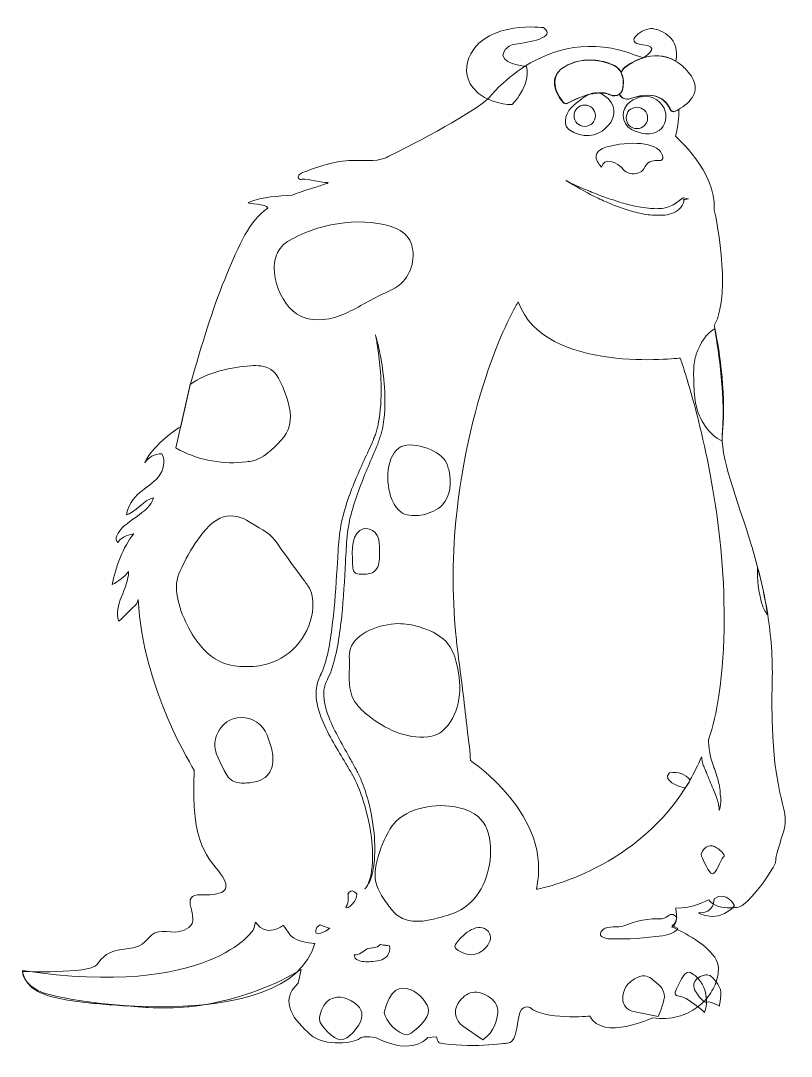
# Model space of a CAD drawing. Header units: inches. Extents: x 71 to 431, y 8 to 490.
import ezdxf

# ---------------------------------------------------------------- set-up
doc = ezdxf.new("R2010")
doc.units = ezdxf.units.IN
doc.header["$MEASUREMENT"] = 0
doc.layers.add('Layer 1', color=7, linetype='Continuous')

# ---------------------------------------------------------------- blocks, each defined once
blk = doc.blocks.new('block 4')
at = {"layer": 'Layer 1', "lineweight": 0}
blk.add_open_spline([(326.84, 439.68), (323.64, 442.68), (325.84, 448.18), (329.24, 450.98), (334.44, 455.28), (339.34, 459.88), (345.34, 453.98), (353.84, 445.48), (339.64, 430.58), (326.84, 439.68)], degree=3, knots=[0, 0, 0, 0, 1, 1, 1, 2, 2, 2, 3, 3, 3, 3], dxfattribs=at)
blk = doc.blocks.new('block 5')
at = {"layer": 'Layer 1', "lineweight": 0}
blk.add_open_spline([(356.14, 439.68), (351.14, 442.48), (350.94, 449.48), (355.64, 452.68), (358.94, 454.88), (363.54, 456.58), (367.94, 453.48), (376.24, 447.68), (371.74, 435.28), (360.74, 437.98), (358.94, 438.48), (357.34, 439.08), (356.14, 439.68)], degree=3, knots=[0, 0, 0, 0, 1, 1, 1, 2, 2, 2, 3, 3, 3, 4, 4, 4, 4], dxfattribs=at)
blk = doc.blocks.new('block 3')
at = {"layer": 'Layer 1'}
for name in ['block 4', 'block 5']:
    blk.add_blockref(name, (0, 0), dxfattribs=at)
blk = doc.blocks.new('block 6')
at = {"layer": 'Layer 1', "lineweight": 0}
blk.add_open_spline([(334.34, 451.08), (337.1, 451.08), (339.34, 448.84), (339.34, 446.08), (339.34, 443.31), (337.1, 441.08), (334.34, 441.08), (331.58, 441.08), (329.34, 443.31), (329.34, 446.08), (329.34, 448.84), (331.58, 451.08), (334.34, 451.08)], degree=3, knots=[0, 0, 0, 0, 1, 1, 1, 2, 2, 2, 3, 3, 3, 4, 4, 4, 4], dxfattribs=at)
blk = doc.blocks.new('block 7')
at = {"layer": 'Layer 1', "lineweight": 0}
blk.add_open_spline([(358.64, 450.08), (361.4, 450.08), (363.64, 447.84), (363.64, 445.08), (363.64, 442.31), (361.4, 440.08), (358.64, 440.08), (355.88, 440.08), (353.64, 442.31), (353.64, 445.08), (353.64, 447.84), (355.88, 450.08), (358.64, 450.08)], degree=3, knots=[0, 0, 0, 0, 1, 1, 1, 2, 2, 2, 3, 3, 3, 4, 4, 4, 4], dxfattribs=at)
blk = doc.blocks.new('block 9')
at = {"layer": 'Layer 1', "lineweight": 0}
blk.add_open_spline([(342.14, 422.18), (342.14, 422.18), (334.34, 429.38), (346.14, 431.98), (357.94, 434.68), (369.24, 433.08), (370.54, 427.58), (371.84, 422.38), (365.04, 428.58), (361.84, 421.28), (361.44, 420.68), (360.94, 420.08), (360.24, 419.78), (357.94, 418.68), (355.04, 418.78), (352.84, 420.48), (349.14, 425.18), (343.14, 426.68), (342.14, 422.18)], degree=3, knots=[0, 0, 0, 0, 1, 1, 1, 2, 2, 2, 3, 3, 3, 4, 4, 4, 5, 5, 5, 6, 6, 6, 6], dxfattribs=at)
blk = doc.blocks.new('block 10')
at = {"layer": 'Layer 1', "lineweight": 0}
blk.add_open_spline([(315.04, 487.18), (315.04, 487.18), (289.54, 490.38), (281.14, 474.98), (278.34, 469.98), (278.54, 463.68), (282.14, 459.18), (288.44, 451.08), (300.34, 451.28), (300.34, 451.28), (300.34, 451.28), (309.34, 459.78), (307.14, 469.08), (307.14, 469.08), (293.04, 470.28), (296.84, 476.28), (297.94, 478.08), (299.94, 479.18), (302.04, 479.48), (307.74, 480.18), (321.74, 482.48), (315.04, 487.18)], degree=3, knots=[0, 0, 0, 0, 1, 1, 1, 2, 2, 2, 3, 3, 3, 4, 4, 4, 5, 5, 5, 6, 6, 6, 7, 7, 7, 7], dxfattribs=at)
blk = doc.blocks.new('block 11')
at = {"layer": 'Layer 1', "lineweight": 0}
blk.add_open_spline([(325.54, 415.78), (327.74, 414.68), (330.04, 413.68), (332.34, 412.68), (334.64, 411.68), (336.94, 410.78), (339.24, 409.78), (340.44, 409.38), (341.54, 408.88), (342.74, 408.48), (343.94, 408.08), (345.04, 407.58), (346.24, 407.28), (347.44, 406.88), (348.54, 406.48), (349.74, 406.08), (350.94, 405.78), (352.04, 405.38), (353.24, 405.08), (354.44, 404.78), (355.64, 404.48), (356.84, 404.18), (356.84, 404.18), (360.44, 403.48), (360.44, 403.48), (360.44, 403.48), (364.04, 402.98), (364.04, 402.98), (365.24, 402.88), (366.44, 402.78), (367.64, 402.78), (368.84, 402.88), (370.04, 402.78), (371.14, 402.98), (372.14, 403.18), (373.24, 403.48), (374.14, 403.88), (375.14, 404.38), (376.04, 404.88), (376.94, 405.48), (377.84, 406.08), (378.74, 406.78), (379.74, 407.58), (379.74, 407.58), (379.74, 407.58), (379.74, 407.58), (379.74, 407.58), (380.24, 407.88), (380.24, 407.88), (380.24, 407.88), (382.74, 407.38), (382.74, 407.38), (382.74, 407.38), (380.24, 406.88), (380.24, 406.88), (380.24, 406.88), (380.74, 407.18), (380.74, 407.18), (380.74, 407.18), (380.74, 407.18), (380.74, 407.18), (380.64, 405.78), (380.04, 404.48), (379.14, 403.38), (378.24, 402.28), (377.04, 401.38), (375.74, 400.88), (374.44, 400.28), (373.14, 399.98), (371.64, 399.78), (370.34, 399.68), (369.04, 399.68), (367.74, 399.68), (366.44, 399.78), (365.14, 399.88), (363.84, 399.98), (362.54, 400.18), (361.34, 400.38), (360.04, 400.68), (358.84, 400.98), (357.54, 401.28), (356.34, 401.58), (355.14, 401.88), (353.94, 402.28), (352.74, 402.68), (351.54, 403.08), (350.34, 403.48), (349.14, 403.98), (347.94, 404.38), (346.84, 404.88), (345.64, 405.38), (344.44, 405.88), (343.34, 406.38), (342.24, 406.88), (341.14, 407.38), (339.94, 407.98), (338.84, 408.48), (337.74, 408.98), (336.64, 409.58), (335.54, 410.18), (335.54, 410.18), (332.24, 411.98), (332.24, 411.98), (330.04, 413.18), (327.94, 414.48), (325.84, 415.88), (325.84, 415.88), (325.54, 415.78), (325.54, 415.78)], degree=3, knots=[0, 0, 0, 0, 1, 1, 1, 2, 2, 2, 3, 3, 3, 4, 4, 4, 5, 5, 5, 6, 6, 6, 7, 7, 7, 8, 8, 8, 9, 9, 9, 10, 10, 10, 11, 11, 11, 12, 12, 12, 13, 13, 13, 14, 14, 14, 15, 15, 15, 16, 16, 16, 17, 17, 17, 18, 18, 18, 19, 19, 19, 20, 20, 20, 21, 21, 21, 22, 22, 22, 23, 23, 23, 24, 24, 24, 25, 25, 25, 26, 26, 26, 27, 27, 27, 28, 28, 28, 29, 29, 29, 30, 30, 30, 31, 31, 31, 32, 32, 32, 33, 33, 33, 34, 34, 34, 35, 35, 35, 36, 36, 36, 36], dxfattribs=at)
blk = doc.blocks.new('block 8')
at = {"layer": 'Layer 1', "lineweight": 0}
blk.add_open_spline([(376.84, 471.58), (379.04, 482.28), (370.24, 485.88), (366.14, 486.68), (361.84, 487.48), (351.44, 479.98), (361.44, 479.18), (368.94, 478.58), (364.44, 474.88), (361.64, 473.18), (366.04, 474.38), (371.44, 474.68), (376.84, 471.58)], degree=3, knots=[0, 0, 0, 0, 1, 1, 1, 2, 2, 2, 3, 3, 3, 4, 4, 4, 4], dxfattribs=at)
at = {"layer": 'Layer 1'}
for name in ['block 10', 'block 9', 'block 11']:
    blk.add_blockref(name, (0, 0), dxfattribs=at)
blk = doc.blocks.new('block 14')
at = {"layer": 'Layer 1', "lineweight": 0}
blk.add_open_spline([(223.94, 83.38), (223.94, 83.38), (224.44, 79.38), (223.14, 77.58), (221.84, 75.78), (227.54, 77.88), (228.14, 83.38), (228.14, 83.38), (225.44, 86.68), (223.94, 83.38)], degree=3, knots=[0, 0, 0, 0, 1, 1, 1, 2, 2, 2, 3, 3, 3, 3], dxfattribs=at)
blk = doc.blocks.new('block 15')
at = {"layer": 'Layer 1', "lineweight": 0}
blk.add_open_spline([(210.94, 68.98), (210.94, 68.98), (214.94, 67.48), (215.44, 67.48), (215.44, 67.48), (212.04, 64.48), (209.14, 65.08), (209.14, 65.08), (207.94, 67.48), (210.94, 68.98)], degree=3, knots=[0, 0, 0, 0, 1, 1, 1, 2, 2, 2, 3, 3, 3, 3], dxfattribs=at)
blk = doc.blocks.new('block 17')
at = {"layer": 'Layer 1', "lineweight": 0}
blk.add_open_spline([(230.44, 26.88), (231.34, 33.08), (214.14, 42.38), (210.74, 26.68), (210.54, 25.68), (210.64, 24.58), (211.04, 23.58), (212.94, 19.78), (218.74, 14.38), (221.94, 15.68), (225.64, 17.08), (230.64, 23.38), (230.44, 26.88)], degree=3, knots=[0, 0, 0, 0, 1, 1, 1, 2, 2, 2, 3, 3, 3, 4, 4, 4, 4], dxfattribs=at)
blk = doc.blocks.new('block 16')
at = {"layer": 'Layer 1'}
blk.add_blockref('block 17', (0, 0), dxfattribs=at)
blk = doc.blocks.new('block 19')
at = {"layer": 'Layer 1', "lineweight": 0}
blk.add_open_spline([(261.44, 29.18), (261.54, 34.48), (245.64, 50.18), (240.84, 28.18), (241.34, 24.58), (247.14, 17.58), (251.84, 17.78), (255.54, 19.28), (262.14, 25.78), (261.44, 29.18)], degree=3, knots=[0, 0, 0, 0, 1, 1, 1, 2, 2, 2, 3, 3, 3, 3], dxfattribs=at)
blk = doc.blocks.new('block 18')
at = {"layer": 'Layer 1'}
blk.add_blockref('block 19', (0, 0), dxfattribs=at)
blk = doc.blocks.new('block 21')
at = {"layer": 'Layer 1', "lineweight": 0}
blk.add_open_spline([(293.74, 28.38), (293.54, 24.68), (292.34, 19.18), (286.84, 15.48), (286.84, 15.48), (277.34, 21.98), (277.34, 21.98), (274.04, 24.28), (272.94, 28.78), (275.14, 32.18), (277.84, 36.58), (282.74, 40.48), (290.54, 34.88), (292.64, 33.28), (293.94, 30.88), (293.74, 28.38)], degree=3, knots=[0, 0, 0, 0, 1, 1, 1, 2, 2, 2, 3, 3, 3, 4, 4, 4, 5, 5, 5, 5], dxfattribs=at)
blk = doc.blocks.new('block 20')
at = {"layer": 'Layer 1'}
blk.add_blockref('block 21', (0, 0), dxfattribs=at)
blk = doc.blocks.new('block 23')
at = {"layer": 'Layer 1', "lineweight": 0}
blk.add_open_spline([(359.54, 44.78), (361.84, 45.68), (364.44, 45.18), (366.14, 43.48), (368.44, 41.28), (371.44, 39.78), (371.44, 35.38), (371.14, 32.38), (368.64, 26.38), (368.64, 26.38), (368.64, 26.38), (357.04, 28.58), (357.04, 28.58), (354.14, 29.18), (352.04, 31.68), (352.04, 34.58), (352.04, 38.08), (353.44, 42.38), (359.54, 44.78)], degree=3, knots=[0, 0, 0, 0, 1, 1, 1, 2, 2, 2, 3, 3, 3, 4, 4, 4, 5, 5, 5, 6, 6, 6, 6], dxfattribs=at)
blk = doc.blocks.new('block 22')
at = {"layer": 'Layer 1'}
blk.add_blockref('block 23', (0, 0), dxfattribs=at)
blk = doc.blocks.new('block 25')
at = {"layer": 'Layer 1', "lineweight": 0}
blk.add_open_spline([(377.74, 35.98), (376.84, 36.08), (376.24, 36.88), (376.54, 37.68), (377.94, 41.28), (380.74, 47.48), (382.94, 46.98), (386.14, 46.28), (393.64, 39.18), (390.24, 28.18), (390.34, 28.18), (382.24, 35.68), (377.74, 35.98)], degree=3, knots=[0, 0, 0, 0, 1, 1, 1, 2, 2, 2, 3, 3, 3, 4, 4, 4, 4], dxfattribs=at)
blk = doc.blocks.new('block 24')
at = {"layer": 'Layer 1'}
blk.add_blockref('block 25', (0, 0), dxfattribs=at)
blk = doc.blocks.new('block 27')
at = {"layer": 'Layer 1', "lineweight": 0}
blk.add_open_spline([(390.64, 45.68), (391.64, 45.88), (392.64, 45.58), (393.34, 44.98), (395.14, 43.38), (398.24, 39.88), (397.84, 36.28), (397.14, 31.18), (397.14, 31.18), (397.14, 31.18), (397.14, 31.18), (392.74, 33.68), (391.14, 32.98), (389.44, 32.38), (385.64, 38.58), (385.64, 38.58), (385.64, 38.58), (382.84, 43.98), (390.64, 45.68)], degree=3, knots=[0, 0, 0, 0, 1, 1, 1, 2, 2, 2, 3, 3, 3, 4, 4, 4, 5, 5, 5, 6, 6, 6, 6], dxfattribs=at)
blk = doc.blocks.new('block 26')
at = {"layer": 'Layer 1'}
blk.add_blockref('block 27', (0, 0), dxfattribs=at)
blk = doc.blocks.new('block 13')
at = {"layer": 'Layer 1'}
for name in ['block 14', 'block 15', 'block 18', 'block 22', 'block 24', 'block 26', 'block 16', 'block 20']:
    blk.add_blockref(name, (0, 0), dxfattribs=at)
blk = doc.blocks.new('block 28')
at = {"layer": 'Layer 1', "lineweight": 0}
blk.add_open_spline([(394.64, 81.18), (394.64, 81.18), (394.94, 73.98), (387.34, 74.68), (387.34, 74.68), (395.84, 69.18), (404.14, 77.88), (404.14, 77.88), (400.54, 85.28), (394.64, 81.18)], degree=3, knots=[0, 0, 0, 0, 1, 1, 1, 2, 2, 2, 3, 3, 3, 3], dxfattribs=at)
blk = doc.blocks.new('block 29')
at = {"layer": 'Layer 1', "lineweight": 0}
blk.add_open_spline([(388.54, 101.78), (388.54, 101.78), (388.64, 101.48), (388.84, 101.08), (389.64, 98.98), (392.24, 93.08), (393.74, 92.78), (395.54, 92.48), (397.44, 99.08), (399.04, 100.78), (401.14, 100.98), (391.84, 111.48), (388.54, 101.78)], degree=3, knots=[0, 0, 0, 0, 1, 1, 1, 2, 2, 2, 3, 3, 3, 4, 4, 4, 4], dxfattribs=at)
blk = doc.blocks.new('block 12')
at = {"layer": 'Layer 1'}
for name in ['block 29', 'block 13', 'block 28']:
    blk.add_blockref(name, (0, 0), dxfattribs=at)
blk = doc.blocks.new('block 31')
at = {"layer": 'Layer 1', "lineweight": 0}
blk.add_open_spline([(243.54, 394.58), (246.84, 393.58), (250.14, 391.98), (252.04, 389.18), (253.04, 387.78), (253.64, 386.18), (253.94, 384.58), (255.44, 377.78), (252.44, 370.18), (246.64, 366.28), (244.34, 364.78), (241.74, 363.78), (239.24, 362.58), (232.84, 359.58), (226.94, 355.48), (220.34, 352.98), (213.74, 350.48), (205.84, 349.78), (199.94, 353.78), (190.44, 360.08), (184.34, 380.48), (195.74, 387.48), (209.14, 395.58), (228.74, 399.18), (243.54, 394.58)], degree=3, knots=[0, 0, 0, 0, 1, 1, 1, 2, 2, 2, 3, 3, 3, 4, 4, 4, 5, 5, 5, 6, 6, 6, 7, 7, 7, 8, 8, 8, 8], dxfattribs=at)
blk = doc.blocks.new('block 32')
at = {"layer": 'Layer 1', "lineweight": 0}
blk.add_open_spline([(398.54, 298.98), (398.44, 297.58), (398.44, 296.08), (398.44, 294.48), (395.44, 295.88), (392.74, 298.28), (390.64, 301.28), (388.44, 304.28), (386.84, 308.08), (386.04, 312.08), (385.34, 315.58), (385.24, 319.28), (385.14, 322.88), (385.14, 324.38), (385.04, 325.98), (385.14, 327.58), (385.24, 330.18), (385.54, 332.68), (386.34, 334.98), (388.24, 339.98), (390.94, 344.78), (394.94, 346.78), (395.84, 340.98), (400.04, 317.98), (398.54, 298.98)], degree=3, knots=[0, 0, 0, 0, 1, 1, 1, 2, 2, 2, 3, 3, 3, 4, 4, 4, 5, 5, 5, 6, 6, 6, 7, 7, 7, 8, 8, 8, 8], dxfattribs=at)
blk = doc.blocks.new('block 33')
at = {"layer": 'Layer 1', "lineweight": 0}
blk.add_open_spline([(150.34, 320.88), (158.04, 326.58), (170.34, 328.98), (178.54, 329.58), (181.74, 329.78), (185.24, 329.68), (187.94, 327.88), (191.04, 325.88), (192.54, 322.18), (193.84, 318.78), (195.94, 313.38), (198.04, 307.48), (196.64, 301.88), (195.24, 296.48), (190.84, 292.48), (186.54, 288.98), (185.24, 287.98), (183.94, 286.98), (182.44, 286.28), (180.64, 285.38), (178.64, 285.08), (176.64, 284.78), (166.04, 283.48), (154.94, 285.38), (145.44, 290.28), (144.84, 290.58), (144.24, 290.88), (143.74, 291.28), (143.74, 291.28), (150.34, 320.88), (150.34, 320.88)], degree=3, knots=[0, 0, 0, 0, 1, 1, 1, 2, 2, 2, 3, 3, 3, 4, 4, 4, 5, 5, 5, 6, 6, 6, 7, 7, 7, 8, 8, 8, 9, 9, 9, 10, 10, 10, 10], dxfattribs=at)
blk = doc.blocks.new('block 34')
at = {"layer": 'Layer 1', "lineweight": 0}
blk.add_open_spline([(165.94, 259.18), (170.04, 260.18), (174.54, 259.28), (177.94, 256.78), (181.44, 254.28), (187.24, 252.08), (189.74, 248.48), (193.64, 242.88), (203.84, 228.98), (205.24, 227.08), (207.24, 224.18), (207.74, 220.48), (207.54, 216.98), (206.94, 205.08), (198.14, 193.98), (186.64, 190.68), (183.14, 189.68), (179.44, 189.28), (175.84, 189.38), (172.64, 189.38), (169.34, 189.78), (166.34, 190.88), (160.34, 192.98), (155.64, 197.88), (152.14, 203.18), (147.74, 209.98), (143.44, 219.88), (144.04, 228.18), (144.34, 232.18), (146.84, 236.08), (148.44, 239.68), (148.54, 239.58), (156.54, 256.38), (165.94, 259.18)], degree=3, knots=[0, 0, 0, 0, 1, 1, 1, 2, 2, 2, 3, 3, 3, 4, 4, 4, 5, 5, 5, 6, 6, 6, 7, 7, 7, 8, 8, 8, 9, 9, 9, 10, 10, 10, 11, 11, 11, 11], dxfattribs=at)
blk = doc.blocks.new('block 35')
at = {"layer": 'Layer 1', "lineweight": 0}
blk.add_open_spline([(170.44, 165.08), (175.24, 166.68), (181.04, 164.98), (184.24, 160.88), (185.84, 158.78), (186.74, 156.18), (187.54, 153.68), (188.34, 151.18), (189.04, 148.48), (188.94, 145.88), (188.94, 143.18), (188.04, 140.48), (186.24, 138.58), (183.84, 136.18), (180.24, 135.38), (176.84, 135.18), (174.54, 134.98), (172.14, 135.08), (170.14, 136.18), (168.04, 137.38), (166.94, 139.68), (165.84, 141.78), (163.74, 146.18), (160.74, 150.88), (162.14, 155.68), (163.44, 159.98), (166.14, 163.68), (170.44, 165.08)], degree=3, knots=[0, 0, 0, 0, 1, 1, 1, 2, 2, 2, 3, 3, 3, 4, 4, 4, 5, 5, 5, 6, 6, 6, 7, 7, 7, 8, 8, 8, 9, 9, 9, 9], dxfattribs=at)
blk = doc.blocks.new('block 36')
at = {"layer": 'Layer 1', "lineweight": 0}
blk.add_open_spline([(248.64, 209.38), (251.94, 209.28), (255.24, 208.48), (258.44, 207.48), (263.14, 205.98), (267.84, 203.58), (270.84, 199.58), (272.84, 196.88), (273.94, 193.58), (274.74, 190.28), (277.24, 179.98), (276.54, 167.98), (269.14, 160.48), (268.14, 159.48), (266.94, 158.48), (265.64, 157.88), (264.24, 157.18), (262.74, 156.88), (261.24, 156.68), (251.04, 155.48), (241.04, 160.38), (233.14, 166.78), (230.54, 168.88), (228.04, 171.18), (226.54, 174.08), (224.14, 178.68), (224.44, 183.88), (224.64, 188.88), (224.74, 191.98), (224.04, 196.18), (225.54, 198.98), (229.04, 206.28), (241.24, 209.68), (248.64, 209.38)], degree=3, knots=[0, 0, 0, 0, 1, 1, 1, 2, 2, 2, 3, 3, 3, 4, 4, 4, 5, 5, 5, 6, 6, 6, 7, 7, 7, 8, 8, 8, 9, 9, 9, 10, 10, 10, 11, 11, 11, 11], dxfattribs=at)
blk = doc.blocks.new('block 37')
at = {"layer": 'Layer 1', "lineweight": 0}
blk.add_open_spline([(277.04, 123.28), (280.24, 122.28), (283.34, 120.88), (285.64, 118.48), (289.44, 114.58), (290.54, 108.68), (290.44, 103.18), (290.34, 92.58), (285.74, 81.28), (276.54, 76.08), (273.34, 74.28), (269.74, 73.18), (266.14, 72.28), (259.84, 70.58), (252.64, 69.38), (247.34, 73.18), (245.34, 74.58), (243.94, 76.58), (242.44, 78.48), (239.84, 82.18), (237.14, 86.08), (236.64, 90.58), (235.84, 97.78), (241.34, 112.28), (246.34, 117.28), (253.84, 124.48), (267.54, 126.08), (277.04, 123.28)], degree=3, knots=[0, 0, 0, 0, 1, 1, 1, 2, 2, 2, 3, 3, 3, 4, 4, 4, 5, 5, 5, 6, 6, 6, 7, 7, 7, 8, 8, 8, 9, 9, 9, 9], dxfattribs=at)
blk = doc.blocks.new('block 38')
at = {"layer": 'Layer 1', "lineweight": 0}
blk.add_open_spline([(274.34, 60.28), (273.94, 59.78), (273.64, 59.08), (273.84, 58.48), (273.94, 58.18), (274.24, 57.98), (274.44, 57.78), (276.74, 55.98), (279.64, 54.88), (282.44, 55.18), (286.94, 55.58), (293.74, 62.68), (288.54, 66.68), (283.64, 70.48), (276.84, 63.78), (274.34, 60.28)], degree=3, knots=[0, 0, 0, 0, 1, 1, 1, 2, 2, 2, 3, 3, 3, 4, 4, 4, 5, 5, 5, 5], dxfattribs=at)
blk = doc.blocks.new('block 39')
at = {"layer": 'Layer 1', "lineweight": 0}
blk.add_open_spline([(226.84, 54.98), (228.04, 54.98), (229.14, 55.38), (230.14, 55.98), (231.04, 56.58), (231.84, 57.38), (232.84, 57.78), (234.94, 58.68), (237.54, 57.88), (238.94, 59.88), (241.84, 59.38), (240.34, 59.68), (243.24, 59.18), (243.64, 57.58), (243.24, 55.78), (242.14, 54.48), (240.34, 52.38), (237.24, 52.08), (234.54, 51.88), (232.44, 51.78), (230.24, 51.78), (228.34, 52.68), (227.84, 52.88), (227.34, 53.28), (227.14, 53.78), (227.14, 53.78), (226.84, 54.98), (226.84, 54.98)], degree=3, knots=[0, 0, 0, 0, 1, 1, 1, 2, 2, 2, 3, 3, 3, 4, 4, 4, 5, 5, 5, 6, 6, 6, 7, 7, 7, 8, 8, 8, 9, 9, 9, 9], dxfattribs=at)
blk = doc.blocks.new('block 40')
at = {"layer": 'Layer 1', "lineweight": 0}
blk.add_open_spline([(377.74, 67.38), (377.24, 66.68), (376.64, 65.98), (375.84, 65.58), (374.24, 64.58), (372.44, 64.28), (370.54, 63.98), (362.54, 62.78), (354.44, 62.28), (346.34, 62.48), (343.24, 62.58), (339.54, 63.98), (342.94, 66.88), (345.34, 68.88), (349.64, 67.48), (352.54, 68.58), (358.54, 70.98), (363.94, 72.08), (370.34, 71.88), (372.04, 71.88), (374.04, 74.48), (375.54, 73.78), (376.14, 73.48), (376.74, 73.08), (377.24, 72.58), (377.24, 72.58), (377.24, 72.58), (377.24, 72.58), (377.04, 70.98), (376.54, 69.48), (375.04, 68.68), (374.94, 68.68), (376.04, 68.28), (377.74, 67.38)], degree=3, knots=[0, 0, 0, 0, 1, 1, 1, 2, 2, 2, 3, 3, 3, 4, 4, 4, 5, 5, 5, 6, 6, 6, 7, 7, 7, 8, 8, 8, 9, 9, 9, 10, 10, 10, 11, 11, 11, 11], dxfattribs=at)
blk = doc.blocks.new('block 41')
at = {"layer": 'Layer 1', "lineweight": 0}
blk.add_open_spline([(269.24, 285.38), (270.14, 283.98), (270.64, 282.28), (271.04, 280.58), (272.24, 275.08), (271.74, 268.88), (267.94, 264.78), (265.54, 262.28), (262.24, 260.88), (258.94, 260.18), (257.64, 259.88), (256.24, 259.78), (254.84, 259.78), (253.34, 259.78), (251.74, 259.88), (250.24, 260.48), (247.84, 261.48), (246.14, 263.68), (244.94, 265.98), (241.64, 272.48), (240.94, 286.28), (247.74, 291.28), (252.94, 295.08), (265.94, 290.48), (269.24, 285.38)], degree=3, knots=[0, 0, 0, 0, 1, 1, 1, 2, 2, 2, 3, 3, 3, 4, 4, 4, 5, 5, 5, 6, 6, 6, 7, 7, 7, 8, 8, 8, 8], dxfattribs=at)
blk = doc.blocks.new('block 42')
at = {"layer": 'Layer 1', "lineweight": 0}
blk.add_open_spline([(238.44, 247.38), (238.64, 245.08), (238.64, 242.78), (238.64, 240.58), (238.54, 238.08), (238.14, 235.18), (236.14, 233.68), (234.54, 232.38), (232.24, 232.38), (230.24, 232.38), (229.04, 232.38), (227.54, 232.48), (226.84, 233.48), (226.34, 234.18), (226.24, 234.98), (226.24, 235.88), (225.94, 240.28), (225.04, 249.78), (229.44, 252.78), (233.54, 255.58), (238.14, 251.88), (238.44, 247.38)], degree=3, knots=[0, 0, 0, 0, 1, 1, 1, 2, 2, 2, 3, 3, 3, 4, 4, 4, 5, 5, 5, 6, 6, 6, 7, 7, 7, 7], dxfattribs=at)
blk = doc.blocks.new('block 43')
at = {"layer": 'Layer 1', "lineweight": 0}
blk.add_open_spline([(419.54, 213.68), (418.34, 214.98), (417.44, 216.88), (416.94, 218.58), (415.24, 224.08), (414.84, 229.88), (414.84, 235.68), (416.74, 228.78), (418.34, 221.48), (419.54, 213.68)], degree=3, knots=[0, 0, 0, 0, 1, 1, 1, 2, 2, 2, 3, 3, 3, 3], dxfattribs=at)
blk = doc.blocks.new('block 44')
at = {"layer": 'Layer 1', "lineweight": 0}
blk.add_open_spline([(383.54, 136.48), (382.74, 135.18), (382.04, 133.88), (381.24, 132.68), (377.54, 133.68), (370.74, 136.28), (373.64, 139.68), (373.74, 139.78), (373.94, 139.88), (374.04, 139.88), (377.54, 140.68), (381.34, 139.18), (383.54, 136.48)], degree=3, knots=[0, 0, 0, 0, 1, 1, 1, 2, 2, 2, 3, 3, 3, 4, 4, 4, 4], dxfattribs=at)
blk = doc.blocks.new('block 30')
at = {"layer": 'Layer 1'}
for name in ['block 31', 'block 32', 'block 33', 'block 41', 'block 34', 'block 42', 'block 43', 'block 36', 'block 35', 'block 44', 'block 37', 'block 40', 'block 38', 'block 39']:
    blk.add_blockref(name, (0, 0), dxfattribs=at)
blk = doc.blocks.new('block 46')
at = {"layer": 'Layer 1', "lineweight": 0}
blk.add_open_spline([(236.74, 343.98), (236.74, 343.98), (237.04, 342.98), (237.54, 341.08), (238.04, 339.18), (238.64, 336.38), (239.34, 332.68), (239.94, 329.08), (240.64, 324.58), (240.94, 319.48), (241.24, 314.38), (241.44, 308.48), (240.34, 302.08), (240.24, 301.28), (240.04, 300.48), (239.84, 299.68), (239.64, 298.88), (239.44, 298.08), (239.24, 297.28), (238.94, 296.48), (238.64, 295.68), (238.44, 294.88), (238.34, 294.48), (238.14, 294.08), (238.04, 293.68), (237.84, 293.28), (237.74, 292.88), (237.54, 292.48), (236.24, 289.38), (234.84, 286.08), (233.44, 282.78), (230.64, 276.18), (227.84, 269.08), (225.74, 261.68), (224.74, 257.98), (223.94, 254.08), (223.54, 250.18), (223.14, 246.28), (223.04, 242.18), (222.74, 238.08), (222.34, 229.78), (221.84, 221.38), (221.04, 212.98), (220.04, 204.58), (219.04, 196.08), (216.24, 187.88), (216.24, 187.88), (215.74, 186.38), (215.74, 186.38), (215.74, 186.38), (215.04, 184.88), (215.04, 184.88), (215.04, 184.88), (214.34, 183.48), (214.34, 183.48), (214.14, 182.98), (213.84, 182.58), (213.74, 182.18), (213.44, 181.38), (213.14, 180.48), (212.94, 179.68), (212.74, 178.78), (212.64, 177.88), (212.64, 176.98), (212.54, 173.28), (213.54, 169.58), (214.94, 165.98), (216.34, 162.38), (218.04, 158.98), (219.84, 155.68), (221.64, 152.38), (223.44, 149.18), (225.24, 145.98), (226.14, 144.38), (226.94, 142.78), (227.84, 141.28), (228.64, 139.78), (229.44, 138.08), (230.14, 136.48), (231.44, 133.28), (232.44, 130.08), (233.34, 126.98), (235.04, 120.78), (235.84, 114.98), (236.24, 109.88), (236.64, 104.68), (236.44, 100.18), (235.94, 96.48), (235.44, 92.78), (234.54, 89.98), (233.54, 88.28), (233.04, 87.38), (232.64, 86.78), (232.34, 86.38), (232.04, 85.98), (231.84, 85.78), (231.84, 85.78), (231.84, 85.78), (232.04, 85.98), (232.34, 86.38), (232.64, 86.78), (233.04, 87.48), (233.44, 88.38), (234.24, 90.18), (234.94, 92.98), (235.24, 96.58), (235.54, 100.18), (235.44, 104.68), (234.84, 109.68), (234.24, 114.68), (233.04, 120.38), (231.24, 126.28), (230.34, 129.28), (229.24, 132.28), (227.84, 135.28), (227.14, 136.78), (226.44, 138.28), (225.54, 139.78), (224.64, 141.28), (223.74, 142.78), (222.84, 144.38), (221.04, 147.48), (219.04, 150.68), (217.14, 153.98), (215.24, 157.28), (213.44, 160.78), (211.84, 164.58), (210.34, 168.38), (209.04, 172.48), (209.04, 176.88), (209.04, 179.08), (209.44, 181.38), (210.34, 183.58), (210.54, 184.18), (210.84, 184.58), (211.04, 185.08), (211.04, 185.08), (211.24, 185.48), (211.24, 185.48), (211.24, 185.48), (211.34, 185.78), (211.34, 185.78), (211.34, 185.78), (211.64, 186.38), (211.64, 186.38), (211.64, 186.38), (212.24, 187.68), (212.24, 187.68), (212.24, 187.68), (212.74, 189.08), (212.74, 189.08), (215.24, 196.58), (216.24, 204.98), (217.14, 213.28), (218.04, 221.58), (218.54, 229.98), (219.04, 238.18), (219.34, 242.28), (219.44, 246.38), (219.94, 250.58), (220.44, 254.68), (221.34, 258.68), (222.44, 262.58), (224.64, 270.28), (227.74, 277.38), (230.74, 283.98), (232.24, 287.28), (233.74, 290.48), (235.14, 293.58), (235.34, 293.98), (235.54, 294.38), (235.64, 294.68), (235.64, 294.68), (236.04, 295.78), (236.04, 295.78), (236.34, 296.48), (236.64, 297.28), (236.94, 297.98), (237.14, 298.78), (237.34, 299.48), (237.54, 300.28), (237.74, 300.98), (237.94, 301.78), (238.04, 302.58), (239.24, 308.58), (239.44, 314.38), (239.44, 319.48), (239.34, 324.58), (238.94, 328.98), (238.54, 332.68), (238.04, 336.28), (237.64, 339.18), (237.34, 341.08), (237.04, 342.98), (236.74, 343.98), (236.74, 343.98)], degree=3, knots=[0, 0, 0, 0, 1, 1, 1, 2, 2, 2, 3, 3, 3, 4, 4, 4, 5, 5, 5, 6, 6, 6, 7, 7, 7, 8, 8, 8, 9, 9, 9, 10, 10, 10, 11, 11, 11, 12, 12, 12, 13, 13, 13, 14, 14, 14, 15, 15, 15, 16, 16, 16, 17, 17, 17, 18, 18, 18, 19, 19, 19, 20, 20, 20, 21, 21, 21, 22, 22, 22, 23, 23, 23, 24, 24, 24, 25, 25, 25, 26, 26, 26, 27, 27, 27, 28, 28, 28, 29, 29, 29, 30, 30, 30, 31, 31, 31, 32, 32, 32, 33, 33, 33, 34, 34, 34, 35, 35, 35, 36, 36, 36, 37, 37, 37, 38, 38, 38, 39, 39, 39, 40, 40, 40, 41, 41, 41, 42, 42, 42, 43, 43, 43, 44, 44, 44, 45, 45, 45, 46, 46, 46, 47, 47, 47, 48, 48, 48, 49, 49, 49, 50, 50, 50, 51, 51, 51, 52, 52, 52, 53, 53, 53, 54, 54, 54, 55, 55, 55, 56, 56, 56, 57, 57, 57, 58, 58, 58, 59, 59, 59, 60, 60, 60, 61, 61, 61, 62, 62, 62, 63, 63, 63, 64, 64, 64, 65, 65, 65, 65], dxfattribs=at)
blk = doc.blocks.new('block 47')
at = {"layer": 'Layer 1', "lineweight": 0}
blk.add_open_spline([(180.84, 70.28), (185.64, 62.58), (193.84, 68.78), (193.84, 68.78), (193.84, 68.78), (197.14, 64.08), (197.14, 64.08), (200.44, 60.78), (208.44, 60.38), (208.44, 60.38), (196.44, 16.38), (84.64, 32.98), (78.44, 38.98), (71.34, 43.28), (72.24, 47.68), (72.24, 47.68), (159.74, 34.68), (179.84, 66.78), (179.84, 66.78), (179.84, 66.78), (180.84, 70.28), (180.84, 70.28)], degree=3, knots=[0, 0, 0, 0, 1, 1, 1, 2, 2, 2, 3, 3, 3, 4, 4, 4, 5, 5, 5, 6, 6, 6, 7, 7, 7, 7], dxfattribs=at)
blk = doc.blocks.new('block 45')
at = {"layer": 'Layer 1', "lineweight": 0}
blk.add_open_spline([(396.24, 137.38), (395.84, 138.68), (395.44, 140.08), (394.94, 141.38), (394.74, 142.08), (394.44, 142.78), (394.24, 143.38), (394.04, 144.08), (393.74, 144.78), (393.54, 145.38), (393.54, 145.38), (393.24, 146.28), (393.24, 146.28), (393.24, 146.28), (393.04, 147.28), (393.04, 147.28), (392.84, 147.88), (392.74, 148.58), (392.64, 149.28), (392.44, 150.58), (392.24, 151.98), (392.14, 153.28), (392.04, 153.98), (392.04, 154.68), (392.04, 155.28), (394.14, 161.58), (395.84, 168.38), (396.84, 175.88), (403.54, 222.68), (395.44, 270.68), (388.04, 301.18), (385.24, 312.88), (382.44, 322.08), (380.74, 327.48), (380.74, 327.48), (380.74, 327.48), (380.74, 327.48), (379.54, 331.18), (378.84, 333.18), (378.84, 333.18), (378.84, 333.18), (315.34, 325.38), (303.34, 359.38), (303.34, 359.38), (281.94, 325.28), (274.64, 260.98), (272.54, 242.18), (272.44, 223.18), (274.24, 204.28), (274.54, 201.28), (274.94, 198.18), (275.24, 195.18), (276.64, 184.78), (278.14, 172.58), (279.34, 162.08), (280.34, 153.18), (280.94, 149.68), (281.04, 145.58), (281.04, 145.58), (319.84, 120.08), (311.84, 85.58), (311.84, 85.58), (355.84, 93.28), (381.04, 132.58), (381.84, 133.78), (382.64, 135.08), (383.34, 136.38), (385.34, 139.78), (387.14, 143.48), (388.84, 147.28), (388.84, 146.98), (388.94, 146.78), (388.94, 146.48), (388.94, 146.48), (389.14, 145.28), (389.14, 145.28), (389.14, 145.28), (389.44, 144.08), (389.44, 144.08), (389.64, 143.28), (389.94, 142.68), (390.24, 141.98), (390.54, 141.28), (390.74, 140.58), (391.04, 139.98), (391.54, 138.68), (392.14, 137.38), (392.64, 136.08), (393.14, 134.88), (393.64, 133.58), (394.14, 132.48), (394.54, 131.38), (395.04, 130.28), (395.44, 129.28), (395.84, 128.28), (396.14, 127.38), (396.34, 126.48), (396.54, 125.68), (396.74, 124.88), (396.84, 124.28), (396.94, 123.67), (396.94, 123.17), (396.94, 122.78), (396.94, 122.48), (396.94, 122.28), (396.94, 122.28), (396.94, 122.28), (397.04, 122.48), (397.14, 122.78), (397.34, 123.08), (397.44, 123.58), (397.54, 124.28), (397.64, 124.98), (397.74, 125.78), (397.74, 126.67), (397.74, 127.58), (397.74, 128.67), (397.54, 129.78), (397.54, 132.18), (396.94, 134.78), (396.24, 137.38)], degree=3, knots=[0, 0, 0, 0, 1, 1, 1, 2, 2, 2, 3, 3, 3, 4, 4, 4, 5, 5, 5, 6, 6, 6, 7, 7, 7, 8, 8, 8, 9, 9, 9, 10, 10, 10, 11, 11, 11, 12, 12, 12, 13, 13, 13, 14, 14, 14, 15, 15, 15, 16, 16, 16, 17, 17, 17, 18, 18, 18, 19, 19, 19, 20, 20, 20, 21, 21, 21, 22, 22, 22, 23, 23, 23, 24, 24, 24, 25, 25, 25, 26, 26, 26, 27, 27, 27, 28, 28, 28, 29, 29, 29, 30, 30, 30, 31, 31, 31, 32, 32, 32, 33, 33, 33, 34, 34, 34, 35, 35, 35, 36, 36, 36, 37, 37, 37, 38, 38, 38, 39, 39, 39, 40, 40, 40, 40], dxfattribs=at)
at = {"layer": 'Layer 1'}
for name in ['block 46', 'block 47']:
    blk.add_blockref(name, (0, 0), dxfattribs=at)
blk = doc.blocks.new('block 2')
at = {"layer": 'Layer 1', "lineweight": 0}
for points, knots in [([(421.74, 182.48), (422.04, 193.48), (421.14, 203.88), (419.64, 213.68), (419.64, 213.68), (419.64, 213.68), (419.64, 213.68), (418.44, 221.38), (416.74, 228.78), (414.94, 235.68), (408.34, 260.68), (399.14, 280.48), (398.44, 294.48), (398.34, 296.08), (398.34, 297.48), (398.54, 298.98), (400.54, 317.98), (396.24, 340.98), (395.04, 346.88), (395.04, 346.88), (395.04, 346.88), (395.04, 346.88), (394.84, 347.78), (394.74, 348.28), (394.74, 348.28), (403.44, 363.98), (394.64, 402.58), (394.64, 402.58), (395.94, 419.58), (376.64, 436.58), (376.64, 436.58), (377.94, 441.28), (378.34, 445.38), (378.24, 448.98), (378.24, 448.98), (378.24, 448.98), (378.24, 448.98), (377.64, 448.68), (377.14, 448.38), (376.64, 448.18), (375.74, 447.78), (374.64, 448.18), (374.24, 449.08), (372.94, 452.28), (368.54, 458.58), (355.74, 454.08), (353.64, 453.38), (351.44, 454.28), (350.54, 456.18), (349.34, 455.38), (347.74, 455.18), (346.24, 455.88), (343.34, 457.28), (337.44, 457.88), (326.44, 451.98), (325.64, 451.58), (324.74, 451.78), (324.24, 452.48), (321.74, 455.68), (315.94, 464.78), (326.44, 469.78), (334.54, 473.68), (342.34, 471.88), (347.14, 469.98), (349.04, 469.28), (350.54, 467.88), (351.44, 466.18), (351.74, 466.78), (351.94, 467.28), (352.34, 467.88), (352.44, 468.08), (352.64, 468.28), (352.84, 468.38), (353.84, 469.18), (357.14, 471.58), (361.54, 473.08), (361.54, 473.08), (361.54, 473.08), (361.54, 473.08), (359.84, 473.78), (358.64, 474.08), (358.64, 474.08), (337.04, 482.88), (318.94, 476.88), (306.74, 469.28), (295.74, 462.38), (289.54, 454.28), (289.54, 454.28), (289.44, 454.18), (289.24, 453.98), (289.04, 453.78), (284.24, 449.38), (263.94, 437.48), (242.94, 427.18), (242.94, 427.18), (242.94, 427.18), (242.94, 427.18), (242.34, 426.88), (241.74, 426.58), (241.14, 426.28), (241.14, 426.28), (241.14, 426.28), (241.14, 426.28), (236.74, 424.68), (230.14, 425.38), (225.84, 425.28), (217.84, 425.18), (210.24, 422.38), (202.74, 419.58), (201.54, 419.08), (200.04, 417.78), (200.94, 416.78), (201.34, 416.38), (202.04, 416.38), (202.64, 416.48), (205.44, 416.78), (211.84, 414.68), (214.64, 414.98), (214.54, 414.88), (214.44, 414.78), (214.24, 414.58), (212.04, 413.78), (209.84, 413.08), (207.84, 412.48), (204.14, 411.38), (200.84, 410.28), (197.94, 409.08), (191.54, 408.58), (184.34, 408.48), (177.34, 405.68), (176.94, 404.98), (186.14, 405.08), (186.54, 403.08), (186.54, 403.08), (186.54, 403.08), (186.54, 403.08), (177.64, 396.58), (173.74, 387.28), (166.44, 369.78), (160.54, 355.58), (155.94, 339.88), (150.34, 320.68), (150.34, 320.68), (146.04, 301.28), (146.04, 301.28), (146.04, 301.28), (146.04, 301.28), (146.04, 301.28), (140.24, 297.78), (131.44, 290.08), (129.14, 284.28), (130.74, 286.98), (133.94, 288.68), (137.14, 288.48), (139.14, 285.18), (137.94, 280.88), (135.54, 277.88), (133.14, 274.88), (129.84, 272.88), (126.84, 270.48), (123.84, 268.08), (121.14, 263.98), (120.64, 260.18), (123.94, 260.48), (129.64, 267.88), (133.24, 267.98), (131.94, 261.18), (118.54, 256.88), (116.14, 250.38), (115.74, 249.28), (115.64, 247.88), (116.64, 247.28), (119.24, 250.78), (122.04, 250.68), (124.14, 251.28), (118.94, 245.38), (115.64, 235.28), (113.94, 227.58), (116.94, 229.08), (119.54, 231.18), (121.64, 233.68), (121.74, 225.68), (114.14, 217.98), (117.14, 210.48), (119.94, 213.28), (122.74, 215.98), (125.54, 218.78), (125.54, 218.78), (126.04, 220.68), (126.04, 220.68), (128.14, 178.78), (152.24, 141.18), (152.24, 141.18), (150.24, 105.18), (159.54, 99.88), (164.54, 92.88), (169.54, 85.88), (167.34, 82.58), (155.74, 83.08), (144.14, 83.58), (155.74, 72.08), (149.74, 67.78), (143.74, 63.48), (138.44, 67.48), (133.94, 65.28), (129.44, 63.08), (130.44, 58.78), (120.64, 57.78), (110.84, 56.78), (110.14, 54.28), (106.64, 50.28), (103.14, 46.28), (72.14, 47.28), (72.14, 47.28), (72.94, 43.78), (74.64, 41.18), (77.54, 39.08), (77.84, 38.88), (78.04, 38.78), (78.34, 38.58), (79.04, 38.18), (79.74, 37.78), (80.54, 37.38), (80.54, 37.38), (80.54, 37.38), (80.54, 37.38), (85.64, 35.08), (93.24, 33.68), (103.94, 32.58), (103.94, 32.58), (104.04, 32.58), (104.04, 32.58), (111.14, 31.88), (119.74, 31.28), (129.84, 30.58), (129.94, 30.58), (130.04, 30.58), (130.14, 30.58), (130.34, 30.58), (130.54, 30.58), (130.74, 30.58), (137.24, 30.08), (143.54, 30.28), (149.44, 30.88), (149.54, 30.88), (149.64, 30.88), (149.84, 30.88), (149.84, 30.88), (149.84, 30.88), (149.84, 30.88), (149.84, 30.88), (149.84, 30.88), (149.84, 30.88), (176.74, 33.68), (196.84, 44.98), (201.24, 47.68), (201.84, 48.08), (202.14, 48.28), (202.14, 48.28), (202.14, 48.28), (200.64, 41.78), (200.64, 41.78), (191.34, 33.48), (199.14, 24.18), (206.34, 17.98), (213.54, 11.78), (227.04, 14.18), (229.14, 15.98), (231.34, 17.78), (237.34, 16.28), (237.34, 16.28), (254.64, 7.78), (261.04, 16.48), (261.04, 16.48), (261.04, 16.48), (265.24, 16.78), (265.24, 16.78), (265.24, 16.78), (265.74, 14.48), (266.44, 14.08), (279.74, 11.38), (298.24, 13.88), (298.24, 13.88), (301.94, 13.88), (302.44, 19.88), (303.54, 26.18), (304.74, 32.48), (308.84, 30.48), (308.84, 30.48), (315.04, 24.68), (336.64, 26.48), (336.64, 26.48), (342.84, 14.78), (365.94, 25.68), (365.94, 25.68), (374.74, 24.58), (381.64, 26.88), (386.64, 30.48), (386.64, 30.48), (386.64, 30.48), (386.64, 30.48), (387.64, 31.28), (388.64, 32.08), (389.44, 32.88), (390.04, 33.38), (390.54, 33.98), (391.04, 34.58), (391.04, 34.58), (391.04, 34.58), (391.04, 34.58), (393.04, 36.98), (394.54, 39.48), (395.44, 42.08), (396.44, 44.88), (396.84, 47.68), (396.54, 49.98), (395.54, 57.18), (383.34, 63.98), (377.74, 66.78), (376.04, 67.68), (374.94, 68.08), (374.94, 68.08), (376.44, 68.88), (377.04, 70.38), (377.14, 71.98), (377.14, 71.98), (377.14, 71.98), (377.14, 71.98), (377.34, 74.38), (376.64, 76.88), (376.64, 76.88), (384.44, 76.48), (392.14, 80.68), (392.14, 80.68), (392.74, 79.88), (393.54, 79.18), (394.44, 78.68), (397.44, 76.88), (401.64, 76.88), (403.84, 76.98), (404.84, 77.08), (405.44, 77.18), (405.44, 77.18), (410.74, 77.48), (423.34, 96.68), (423.34, 98.38), (423.34, 100.08), (423.64, 101.88), (427.14, 112.88), (430.64, 123.88), (420.24, 127.98), (421.74, 182.48)], [0, 0, 0, 0, 1, 1, 1, 2, 2, 2, 3, 3, 3, 4, 4, 4, 5, 5, 5, 6, 6, 6, 7, 7, 7, 8, 8, 8, 9, 9, 9, 10, 10, 10, 11, 11, 11, 12, 12, 12, 13, 13, 13, 14, 14, 14, 15, 15, 15, 16, 16, 16, 17, 17, 17, 18, 18, 18, 19, 19, 19, 20, 20, 20, 21, 21, 21, 22, 22, 22, 23, 23, 23, 24, 24, 24, 25, 25, 25, 26, 26, 26, 27, 27, 27, 28, 28, 28, 29, 29, 29, 30, 30, 30, 31, 31, 31, 32, 32, 32, 33, 33, 33, 34, 34, 34, 35, 35, 35, 36, 36, 36, 37, 37, 37, 38, 38, 38, 39, 39, 39, 40, 40, 40, 41, 41, 41, 42, 42, 42, 43, 43, 43, 44, 44, 44, 45, 45, 45, 46, 46, 46, 47, 47, 47, 48, 48, 48, 49, 49, 49, 50, 50, 50, 51, 51, 51, 52, 52, 52, 53, 53, 53, 54, 54, 54, 55, 55, 55, 56, 56, 56, 57, 57, 57, 58, 58, 58, 59, 59, 59, 60, 60, 60, 61, 61, 61, 62, 62, 62, 63, 63, 63, 64, 64, 64, 65, 65, 65, 66, 66, 66, 67, 67, 67, 68, 68, 68, 69, 69, 69, 70, 70, 70, 71, 71, 71, 72, 72, 72, 73, 73, 73, 74, 74, 74, 75, 75, 75, 76, 76, 76, 77, 77, 77, 78, 78, 78, 79, 79, 79, 80, 80, 80, 81, 81, 81, 82, 82, 82, 83, 83, 83, 84, 84, 84, 85, 85, 85, 86, 86, 86, 87, 87, 87, 88, 88, 88, 89, 89, 89, 90, 90, 90, 91, 91, 91, 92, 92, 92, 93, 93, 93, 94, 94, 94, 95, 95, 95, 96, 96, 96, 97, 97, 97, 98, 98, 98, 99, 99, 99, 100, 100, 100, 101, 101, 101, 102, 102, 102, 103, 103, 103, 104, 104, 104, 105, 105, 105, 106, 106, 106, 107, 107, 107, 108, 108, 108, 109, 109, 109, 110, 110, 110, 111, 111, 111, 112, 112, 112, 113, 113, 113, 114, 114, 114, 115, 115, 115, 116, 116, 116, 117, 117, 117, 117]), ([(352.14, 458.78), (352.34, 459.88), (352.34, 461.08), (352.34, 462.18), (352.34, 463.58), (351.94, 464.88), (351.34, 466.08), (350.44, 467.78), (348.94, 469.18), (347.04, 469.88), (342.24, 471.78), (334.34, 473.58), (326.34, 469.68), (315.74, 464.58), (321.54, 455.58), (324.14, 452.38), (324.64, 451.68), (325.64, 451.48), (326.34, 451.88), (337.44, 457.78), (343.24, 457.18), (346.14, 455.78), (347.64, 455.08), (349.24, 455.28), (350.44, 456.08), (351.34, 456.78), (351.94, 457.68), (352.14, 458.78)], [0, 0, 0, 0, 1, 1, 1, 2, 2, 2, 3, 3, 3, 4, 4, 4, 5, 5, 5, 6, 6, 6, 7, 7, 7, 8, 8, 8, 9, 9, 9, 9]), ([(352.14, 467.78), (351.84, 467.18), (351.54, 466.58), (351.24, 466.08), (351.84, 464.88), (352.24, 463.58), (352.24, 462.18), (352.24, 461.08), (352.24, 459.88), (352.04, 458.78), (351.84, 457.68), (351.24, 456.68), (350.34, 456.18), (351.24, 454.28), (353.44, 453.28), (355.54, 454.08), (368.34, 458.58), (372.64, 452.38), (374.04, 449.08), (374.44, 448.18), (375.54, 447.68), (376.44, 448.18), (376.94, 448.38), (377.44, 448.68), (378.04, 448.98), (383.14, 451.88), (390.94, 458.38), (381.14, 468.08), (379.64, 469.58), (378.14, 470.68), (376.64, 471.58), (371.24, 474.78), (365.84, 474.48), (361.54, 473.08), (361.44, 473.08), (361.34, 472.98), (361.24, 472.98), (356.74, 471.58), (353.44, 469.08), (352.54, 468.28), (352.44, 468.18), (352.24, 467.98), (352.14, 467.78)], [0, 0, 0, 0, 1, 1, 1, 2, 2, 2, 3, 3, 3, 4, 4, 4, 5, 5, 5, 6, 6, 6, 7, 7, 7, 8, 8, 8, 9, 9, 9, 10, 10, 10, 11, 11, 11, 12, 12, 12, 13, 13, 13, 14, 14, 14, 14])]:
    blk.add_open_spline(points, degree=3, knots=knots, dxfattribs=at)
at = {"layer": 'Layer 1'}
for name in ['block 8', 'block 3', 'block 6', 'block 7', 'block 30', 'block 45', 'block 12']:
    blk.add_blockref(name, (0, 0), dxfattribs=at)

msp = doc.modelspace()

# ---------------------------------------------------------------- block references
at = {"layer": 'Layer 1'}
msp.add_blockref('block 2', (0, 0), dxfattribs=at)

doc.saveas('drawing.dxf')
